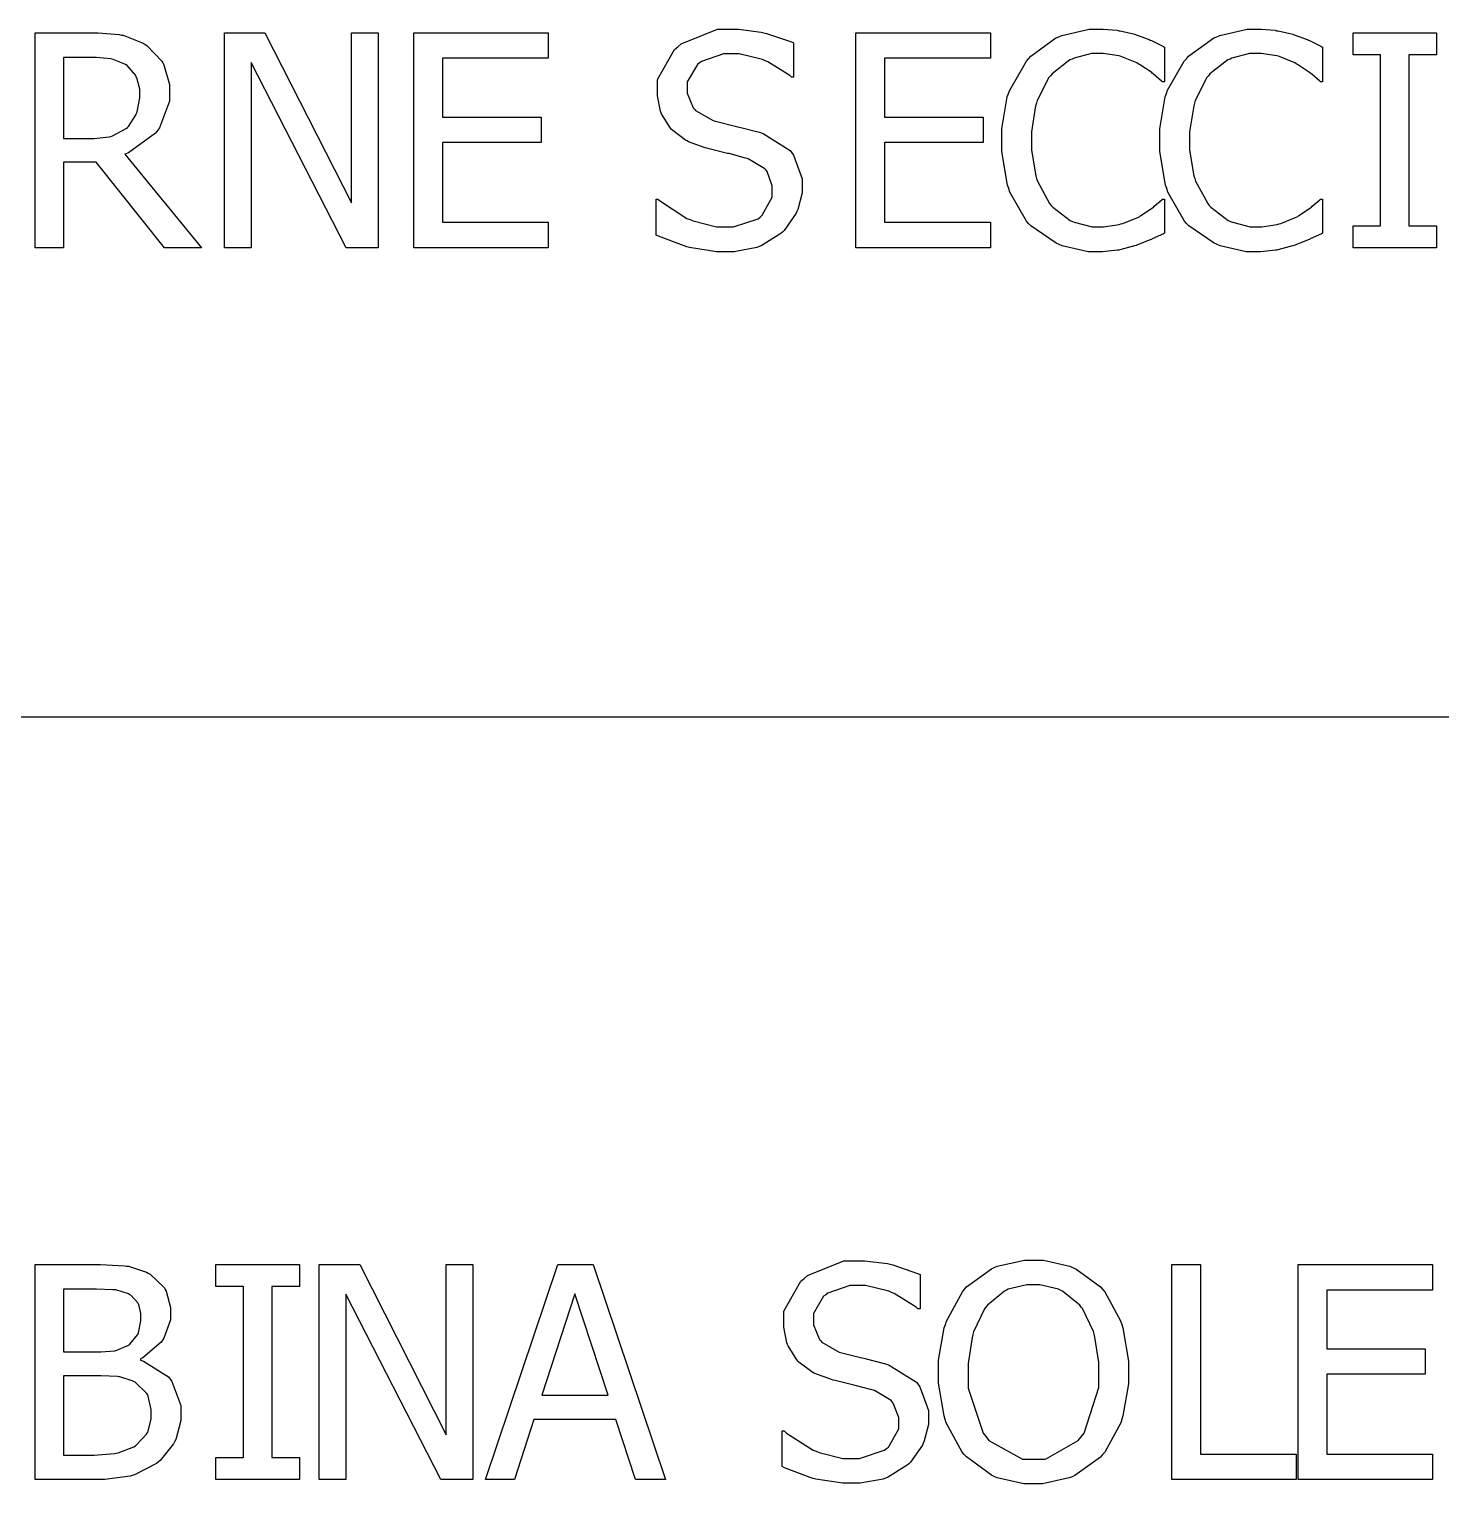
# Model space of a CAD drawing. Header units: millimetres. Extents: x 1974 to 2099, y 1386 to 1555.
# Drawn here: x 2072.402 to 2073.512, y 1483.985 to 1485.129 of the extents above; entities that cross this region are included whole.
import ezdxf

# ---------------------------------------------------------------- set-up
doc = ezdxf.new("R2010")
doc.units = ezdxf.units.MM
doc.layers.add('TEXTO', color=4, linetype='Continuous')

msp = doc.modelspace()

# ---------------------------------------------------------------- linework, layer by layer
at = {"layer": 'TEXTO', "color": 0}
for p, q in [((2072.9144, 1485.1177), (2072.9431, 1485.1293)), ((2072.9431, 1485.1293), (2072.9527, 1485.1293)), ((2072.9527, 1485.1293), (2072.9594, 1485.1293)), ((2072.9594, 1485.1293), (2072.9774, 1485.1269)), ((2073.2137, 1485.1243), (2073.2353, 1485.1293)), ((2073.2353, 1485.1293), (2073.2424, 1485.1293)), ((2073.2424, 1485.1293), (2073.2464, 1485.1293)), ((2073.2464, 1485.1293), (2073.2572, 1485.1283)), ((2073.338, 1485.1243), (2073.3595, 1485.1293)), ((2073.3595, 1485.1293), (2073.3667, 1485.1293)), ((2073.3667, 1485.1293), (2073.3707, 1485.1293)), ((2073.3707, 1485.1293), (2073.3815, 1485.1283)), ((2072.4063, 1484.9573), (2072.4063, 1485.1262)), ((2072.4063, 1485.1262), (2072.4498, 1485.1262)), ((2072.4498, 1485.1262), (2072.4559, 1485.1262)), ((2072.4559, 1485.1262), (2072.4725, 1485.1249)), ((2072.4725, 1485.1249), (2072.4742, 1485.1246)), ((2072.4742, 1485.1246), (2072.4757, 1485.1244)), ((2072.4757, 1485.1244), (2072.4913, 1485.1182)), ((2072.4913, 1485.1182), (2072.4928, 1485.1172)), ((2072.5553, 1484.9573), (2072.5553, 1485.1262)), ((2072.5553, 1485.1262), (2072.5871, 1485.1262)), ((2072.5871, 1485.1262), (2072.6551, 1484.9925)), ((2072.6551, 1484.9925), (2072.6551, 1485.1262)), ((2072.6551, 1485.1262), (2072.6761, 1485.1262)), ((2072.6761, 1485.1262), (2072.6761, 1484.9573)), ((2072.6761, 1485.1262), (2072.6761, 1485.1262)), ((2072.7043, 1484.9573), (2072.7043, 1485.1262)), ((2072.7043, 1485.1262), (2072.8099, 1485.1262)), ((2072.8099, 1485.1262), (2072.8099, 1485.1063)), ((2072.9774, 1485.1269), (2072.9795, 1485.1264)), ((2072.9795, 1485.1264), (2072.9816, 1485.1259)), ((2072.9816, 1485.1259), (2073.0011, 1485.1193)), ((2073.0011, 1485.1193), (2073.0029, 1485.1184)), ((2073.0029, 1485.1184), (2073.0029, 1485.0915)), ((2073.0519, 1484.9573), (2073.0519, 1485.1262)), ((2073.0519, 1485.1262), (2073.1576, 1485.1262)), ((2073.1576, 1485.1262), (2073.1576, 1485.1063)), ((2073.1893, 1485.1079), (2073.2092, 1485.1224)), ((2073.2092, 1485.1224), (2073.2115, 1485.1233)), ((2073.2115, 1485.1233), (2073.2137, 1485.1243)), ((2073.2572, 1485.1283), (2073.2585, 1485.128)), ((2073.2585, 1485.128), (2073.2596, 1485.1278)), ((2073.2596, 1485.1278), (2073.2712, 1485.1252)), ((2073.2712, 1485.1252), (2073.2722, 1485.1248)), ((2073.2722, 1485.1248), (2073.2731, 1485.1246)), ((2073.2731, 1485.1246), (2073.2824, 1485.121)), ((2073.2824, 1485.121), (2073.2834, 1485.1205)), ((2073.2834, 1485.1205), (2073.2843, 1485.1202)), ((2073.2843, 1485.1202), (2073.2937, 1485.1156)), ((2073.3135, 1485.1079), (2073.3334, 1485.1224)), ((2073.3334, 1485.1224), (2073.3358, 1485.1233)), ((2073.3358, 1485.1233), (2073.338, 1485.1243)), ((2073.3815, 1485.1283), (2073.3827, 1485.128)), ((2073.3827, 1485.128), (2073.3839, 1485.1278)), ((2073.3839, 1485.1278), (2073.3955, 1485.1252)), ((2073.3955, 1485.1252), (2073.3965, 1485.1248)), ((2073.3965, 1485.1248), (2073.3974, 1485.1246)), ((2073.3974, 1485.1246), (2073.4067, 1485.121)), ((2073.4067, 1485.121), (2073.4077, 1485.1205)), ((2073.4077, 1485.1205), (2073.4085, 1485.1202)), ((2073.4085, 1485.1202), (2073.418, 1485.1156)), ((2073.4428, 1485.109), (2073.4428, 1485.1262)), ((2073.4428, 1485.1262), (2073.5084, 1485.1262)), ((2073.5084, 1485.1262), (2073.5084, 1485.109)), ((2072.451, 1485.1069), (2072.4287, 1485.1069)), ((2072.4287, 1485.1069), (2072.4287, 1485.0432)), ((2072.4546, 1485.1069), (2072.451, 1485.1069)), ((2072.4657, 1485.1059), (2072.4546, 1485.1069)), ((2072.4928, 1485.1172), (2072.4943, 1485.1164)), ((2072.4943, 1485.1164), (2072.5059, 1485.1041)), ((2072.8958, 1485.0896), (2072.9091, 1485.1131)), ((2072.9091, 1485.1131), (2072.9118, 1485.1154)), ((2072.9118, 1485.1154), (2072.9144, 1485.1177)), ((2072.9478, 1485.1099), (2072.9305, 1485.1038)), ((2072.9541, 1485.1099), (2072.9478, 1485.1099)), ((2072.9601, 1485.1099), (2072.9541, 1485.1099)), ((2072.9785, 1485.1053), (2072.9601, 1485.1099)), ((2073.1876, 1485.106), (2073.1893, 1485.1079)), ((2073.2234, 1485.1065), (2073.2219, 1485.1057)), ((2073.2371, 1485.11), (2073.2234, 1485.1065)), ((2073.2423, 1485.11), (2073.2371, 1485.11)), ((2073.2463, 1485.11), (2073.2423, 1485.11)), ((2073.2586, 1485.1082), (2073.2463, 1485.11)), ((2073.2598, 1485.1079), (2073.2586, 1485.1082)), ((2073.2611, 1485.1074), (2073.2598, 1485.1079)), ((2073.2728, 1485.1026), (2073.2611, 1485.1074)), ((2073.2937, 1485.1156), (2073.2946, 1485.115)), ((2073.2946, 1485.115), (2073.2946, 1485.0879)), ((2073.3118, 1485.106), (2073.3135, 1485.1079)), ((2073.3476, 1485.1065), (2073.3461, 1485.1057)), ((2073.3614, 1485.11), (2073.3476, 1485.1065)), ((2073.3665, 1485.11), (2073.3614, 1485.11)), ((2073.3706, 1485.11), (2073.3665, 1485.11)), ((2073.3828, 1485.1082), (2073.3706, 1485.11)), ((2073.3841, 1485.1079), (2073.3828, 1485.1082)), ((2073.3854, 1485.1074), (2073.3841, 1485.1079)), ((2073.3971, 1485.1026), (2073.3854, 1485.1074)), ((2073.418, 1485.1156), (2073.4189, 1485.115)), ((2073.4189, 1485.115), (2073.4189, 1485.0879)), ((2073.4643, 1485.109), (2073.4428, 1485.109)), ((2073.4643, 1484.9745), (2073.4643, 1485.109)), ((2073.5084, 1485.109), (2073.4868, 1485.109)), ((2073.4868, 1485.109), (2073.4868, 1484.9745)), ((2072.4667, 1485.1056), (2072.4657, 1485.1059)), ((2072.4678, 1485.1054), (2072.4667, 1485.1056)), ((2072.477, 1485.1017), (2072.4678, 1485.1054)), ((2072.4779, 1485.1012), (2072.477, 1485.1017)), ((2072.4788, 1485.1005), (2072.4779, 1485.1012)), ((2072.4855, 1485.0927), (2072.4788, 1485.1005)), ((2072.5059, 1485.1041), (2072.5068, 1485.1026)), ((2072.5068, 1485.1026), (2072.5077, 1485.1012)), ((2072.5077, 1485.1012), (2072.512, 1485.0856)), ((2072.6509, 1484.9573), (2072.5763, 1485.103)), ((2072.5763, 1485.103), (2072.5763, 1484.9573)), ((2072.8099, 1485.1063), (2072.7267, 1485.1063)), ((2072.7267, 1485.1063), (2072.7267, 1485.0599)), ((2072.9273, 1485.1014), (2072.9192, 1485.0879)), ((2072.9289, 1485.1026), (2072.9273, 1485.1014)), ((2072.9305, 1485.1038), (2072.9289, 1485.1026)), ((2072.9806, 1485.1043), (2072.9785, 1485.1053)), ((2072.9826, 1485.1035), (2072.9806, 1485.1043)), ((2072.9999, 1485.0928), (2072.9826, 1485.1035)), ((2073.1576, 1485.1063), (2073.0744, 1485.1063)), ((2073.0744, 1485.1063), (2073.0744, 1485.0599)), ((2073.1728, 1485.0812), (2073.1859, 1485.1041)), ((2073.1859, 1485.1041), (2073.1876, 1485.106)), ((2073.2202, 1485.105), (2073.2061, 1485.0941)), ((2073.2219, 1485.1057), (2073.2202, 1485.105)), ((2073.2739, 1485.102), (2073.2728, 1485.1026)), ((2073.275, 1485.1014), (2073.2739, 1485.102)), ((2073.2845, 1485.0951), (2073.275, 1485.1014)), ((2073.2852, 1485.0944), (2073.2845, 1485.0951)), ((2073.297, 1485.0812), (2073.3101, 1485.1041)), ((2073.3101, 1485.1041), (2073.3118, 1485.106)), ((2073.3444, 1485.105), (2073.3303, 1485.0941)), ((2073.3461, 1485.1057), (2073.3444, 1485.105)), ((2073.3982, 1485.102), (2073.3971, 1485.1026)), ((2073.3992, 1485.1014), (2073.3982, 1485.102)), ((2073.4087, 1485.0951), (2073.3992, 1485.1014)), ((2073.4095, 1485.0944), (2073.4087, 1485.0951)), ((2072.4859, 1485.0917), (2072.4855, 1485.0927)), ((2072.4863, 1485.0909), (2072.4859, 1485.0917)), ((2072.4886, 1485.0819), (2072.4863, 1485.0909)), ((2072.512, 1485.0856), (2072.512, 1485.0804)), ((2072.8958, 1485.081), (2072.8958, 1485.0896)), ((2072.9192, 1485.0879), (2072.9192, 1485.0833)), ((2073.0013, 1485.0915), (2072.9999, 1485.0928)), ((2073.0029, 1485.0915), (2073.0013, 1485.0915)), ((2073.2037, 1485.0912), (2073.1944, 1485.0732)), ((2073.2049, 1485.0926), (2073.2037, 1485.0912)), ((2073.2061, 1485.0941), (2073.2049, 1485.0926)), ((2073.286, 1485.0938), (2073.2852, 1485.0944)), ((2073.2923, 1485.0884), (2073.286, 1485.0938)), ((2073.2929, 1485.0879), (2073.2923, 1485.0884)), ((2073.2946, 1485.0879), (2073.2929, 1485.0879)), ((2073.3279, 1485.0912), (2073.3187, 1485.0732)), ((2073.3292, 1485.0926), (2073.3279, 1485.0912)), ((2073.3303, 1485.0941), (2073.3292, 1485.0926)), ((2073.4103, 1485.0938), (2073.4095, 1485.0944)), ((2073.4166, 1485.0884), (2073.4103, 1485.0938)), ((2073.4171, 1485.0879), (2073.4166, 1485.0884)), ((2073.4189, 1485.0879), (2073.4171, 1485.0879)), ((2072.4866, 1485.0643), (2072.4886, 1485.0751)), ((2072.4886, 1485.0786), (2072.4886, 1485.0819)), ((2072.4886, 1485.0751), (2072.4886, 1485.0786)), ((2072.4886, 1485.0786), (2072.4886, 1485.0786)), ((2072.512, 1485.0726), (2072.5042, 1485.0515)), ((2072.512, 1485.0804), (2072.512, 1485.0726)), ((2072.8958, 1485.0769), (2072.8958, 1485.081)), ((2072.8982, 1485.0648), (2072.8958, 1485.0769)), ((2072.9192, 1485.0833), (2072.9192, 1485.079)), ((2072.9192, 1485.079), (2072.924, 1485.0673)), ((2073.1665, 1485.0509), (2073.1709, 1485.0759)), ((2073.1709, 1485.0759), (2073.1719, 1485.0786)), ((2073.1719, 1485.0786), (2073.1728, 1485.0812)), ((2073.1944, 1485.0732), (2073.1938, 1485.071)), ((2073.2908, 1485.0509), (2073.2951, 1485.0759)), ((2073.2951, 1485.0759), (2073.2961, 1485.0786)), ((2073.2961, 1485.0786), (2073.297, 1485.0812)), ((2073.3187, 1485.0732), (2073.3181, 1485.071)), ((2072.4797, 1485.0527), (2072.4859, 1485.0622)), ((2072.4859, 1485.0622), (2072.4862, 1485.0632)), ((2072.4862, 1485.0632), (2072.4866, 1485.0643)), ((2072.8987, 1485.0635), (2072.8982, 1485.0648)), ((2072.8992, 1485.0622), (2072.8987, 1485.0635)), ((2072.906, 1485.0514), (2072.8992, 1485.0622)), ((2072.924, 1485.0673), (2072.9249, 1485.0662)), ((2072.9249, 1485.0662), (2072.9258, 1485.0652)), ((2072.9258, 1485.0652), (2072.9395, 1485.0574)), ((2073.1932, 1485.0689), (2073.1899, 1485.0484)), ((2073.1938, 1485.071), (2073.1932, 1485.0689)), ((2073.3175, 1485.0689), (2073.3142, 1485.0484)), ((2073.3181, 1485.071), (2073.3175, 1485.0689)), ((2072.4671, 1485.0452), (2072.478, 1485.051)), ((2072.478, 1485.051), (2072.479, 1485.0519)), ((2072.479, 1485.0519), (2072.4797, 1485.0527)), ((2072.5026, 1485.0494), (2072.501, 1485.0473)), ((2072.5042, 1485.0515), (2072.5026, 1485.0494)), ((2072.7267, 1485.0599), (2072.8043, 1485.0599)), ((2072.8043, 1485.0599), (2072.8043, 1485.0401)), ((2072.9069, 1485.0504), (2072.906, 1485.0514)), ((2072.9078, 1485.0496), (2072.9069, 1485.0504)), ((2072.9179, 1485.0419), (2072.9078, 1485.0496)), ((2072.9395, 1485.0574), (2072.9413, 1485.0569)), ((2072.9413, 1485.0569), (2072.9425, 1485.0566)), ((2072.9425, 1485.0566), (2072.957, 1485.053)), ((2072.957, 1485.053), (2072.9588, 1485.0525)), ((2072.9588, 1485.0525), (2072.9604, 1485.0522)), ((2072.9604, 1485.0522), (2072.9748, 1485.0484)), ((2073.0744, 1485.0599), (2073.1519, 1485.0599)), ((2073.1519, 1485.0599), (2073.1519, 1485.0401)), ((2073.1665, 1485.0415), (2073.1665, 1485.0509)), ((2073.2908, 1485.0415), (2073.2908, 1485.0509)), ((2072.4287, 1485.0432), (2072.4485, 1485.0432)), ((2072.4485, 1485.0432), (2072.4528, 1485.0432)), ((2072.4528, 1485.0432), (2072.4645, 1485.0446)), ((2072.4645, 1485.0446), (2072.4659, 1485.0448)), ((2072.4659, 1485.0448), (2072.4671, 1485.0452)), ((2072.501, 1485.0473), (2072.4797, 1485.0319)), ((2072.8043, 1485.0401), (2072.7267, 1485.0401)), ((2072.7267, 1485.0401), (2072.7267, 1484.9773)), ((2072.9191, 1485.0413), (2072.9179, 1485.0419)), ((2072.9203, 1485.0407), (2072.9191, 1485.0413)), ((2072.9333, 1485.0358), (2072.9203, 1485.0407)), ((2072.9748, 1485.0484), (2072.976, 1485.0481)), ((2072.976, 1485.0481), (2072.9789, 1485.0472)), ((2072.9789, 1485.0472), (2073.0001, 1485.0338)), ((2073.1519, 1485.0401), (2073.0744, 1485.0401)), ((2073.0744, 1485.0401), (2073.0744, 1484.9773)), ((2073.1665, 1485.0329), (2073.1665, 1485.0415)), ((2073.1899, 1485.0484), (2073.1899, 1485.0415)), ((2073.1899, 1485.0415), (2073.1899, 1485.0341)), ((2073.2908, 1485.0329), (2073.2908, 1485.0415)), ((2073.3142, 1485.0484), (2073.3142, 1485.0415)), ((2073.3142, 1485.0415), (2073.3142, 1485.0341)), ((2072.4797, 1485.0319), (2072.4769, 1485.0308)), ((2072.4769, 1485.0308), (2072.5371, 1484.9573)), ((2072.4769, 1485.0308), (2072.4769, 1485.0308)), ((2072.9347, 1485.0355), (2072.9333, 1485.0358)), ((2072.9364, 1485.0351), (2072.9347, 1485.0355)), ((2072.9499, 1485.0318), (2072.9364, 1485.0351)), ((2072.951, 1485.0315), (2072.9499, 1485.0318)), ((2072.9521, 1485.0313), (2072.951, 1485.0315)), ((2072.9639, 1485.0281), (2072.9521, 1485.0313)), ((2072.9653, 1485.0277), (2072.9639, 1485.0281)), ((2072.967, 1485.0272), (2072.9653, 1485.0277)), ((2072.9803, 1485.0194), (2072.967, 1485.0272)), ((2073.0001, 1485.0338), (2073.0015, 1485.032)), ((2073.0015, 1485.032), (2073.0027, 1485.0302)), ((2073.0027, 1485.0302), (2073.0095, 1485.0116)), ((2073.171, 1485.0066), (2073.1665, 1485.0329)), ((2073.1899, 1485.0341), (2073.1933, 1485.0138)), ((2073.2953, 1485.0066), (2073.2908, 1485.0329)), ((2073.3142, 1485.0341), (2073.3176, 1485.0138)), ((2072.4544, 1485.0245), (2072.4287, 1485.0245)), ((2072.4287, 1485.0245), (2072.4287, 1484.9573)), ((2072.508, 1484.9573), (2072.4544, 1485.0245)), ((2072.9812, 1485.0183), (2072.9803, 1485.0194)), ((2072.982, 1485.0173), (2072.9812, 1485.0183)), ((2072.9861, 1485.0061), (2072.982, 1485.0173)), ((2072.9861, 1485.0019), (2072.9861, 1485.0061)), ((2073.0095, 1485.0116), (2073.0095, 1485.0054)), ((2073.0095, 1485.0054), (2073.0095, 1485.0006)), ((2073.172, 1485.0039), (2073.171, 1485.0066)), ((2073.1729, 1485.0011), (2073.172, 1485.0039)), ((2073.1933, 1485.0138), (2073.194, 1485.0117)), ((2073.194, 1485.0117), (2073.1947, 1485.0096)), ((2073.1947, 1485.0096), (2073.2042, 1484.992)), ((2073.2963, 1485.0039), (2073.2953, 1485.0066)), ((2073.2972, 1485.0011), (2073.2963, 1485.0039)), ((2073.3176, 1485.0138), (2073.3183, 1485.0117)), ((2073.3183, 1485.0117), (2073.319, 1485.0096)), ((2073.319, 1485.0096), (2073.3285, 1484.992)), ((2072.8947, 1484.9673), (2072.8947, 1484.9955)), ((2072.8947, 1484.9955), (2072.8962, 1484.9955)), ((2072.8962, 1484.9955), (2072.8981, 1484.9939)), ((2072.8981, 1484.9939), (2072.919, 1484.9804)), ((2072.9782, 1484.9828), (2072.9861, 1484.9971)), ((2072.9861, 1484.9971), (2072.9861, 1485.0019)), ((2073.0095, 1485.0006), (2073.0061, 1484.9875)), ((2073.186, 1484.9782), (2073.1729, 1485.0011)), ((2073.2042, 1484.992), (2073.2055, 1484.9906)), ((2073.2865, 1484.9899), (2073.2925, 1484.9951)), ((2073.2925, 1484.9951), (2073.293, 1484.9955)), ((2073.293, 1484.9955), (2073.2946, 1484.9955)), ((2073.2946, 1484.9955), (2073.2946, 1484.9687)), ((2073.3102, 1484.9782), (2073.2972, 1485.0011)), ((2073.3285, 1484.992), (2073.3298, 1484.9906)), ((2073.4108, 1484.9899), (2073.4168, 1484.9951)), ((2073.4168, 1484.9951), (2073.4173, 1484.9955)), ((2073.4173, 1484.9955), (2073.4189, 1484.9955)), ((2073.4189, 1484.9955), (2073.4189, 1484.9687)), ((2072.975, 1484.9801), (2072.9766, 1484.9814)), ((2072.9766, 1484.9814), (2072.9782, 1484.9828)), ((2073.0049, 1484.9844), (2072.9954, 1484.9708)), ((2073.0055, 1484.9859), (2073.0049, 1484.9844)), ((2073.0061, 1484.9875), (2073.0055, 1484.9859)), ((2073.2055, 1484.9906), (2073.2067, 1484.9892)), ((2073.2067, 1484.9892), (2073.2204, 1484.9787)), ((2073.2617, 1484.9765), (2073.274, 1484.9814)), ((2073.274, 1484.9814), (2073.2751, 1484.982)), ((2073.2751, 1484.982), (2073.276, 1484.9826)), ((2073.276, 1484.9826), (2073.285, 1484.9886)), ((2073.285, 1484.9886), (2073.2858, 1484.9892)), ((2073.2858, 1484.9892), (2073.2865, 1484.9899)), ((2073.3298, 1484.9906), (2073.3309, 1484.9892)), ((2073.3309, 1484.9892), (2073.3447, 1484.9787)), ((2073.3859, 1484.9765), (2073.3982, 1484.9814)), ((2073.3982, 1484.9814), (2073.3993, 1484.982)), ((2073.3993, 1484.982), (2073.4003, 1484.9826)), ((2073.4003, 1484.9826), (2073.4093, 1484.9886)), ((2073.4093, 1484.9886), (2073.4101, 1484.9892)), ((2073.4101, 1484.9892), (2073.4108, 1484.9899)), ((2072.7267, 1484.9773), (2072.8099, 1484.9773)), ((2072.8099, 1484.9773), (2072.8099, 1484.9573)), ((2072.919, 1484.9804), (2072.9214, 1484.9794)), ((2072.9214, 1484.9794), (2072.9238, 1484.9784)), ((2072.9238, 1484.9784), (2072.9423, 1484.9737)), ((2072.9423, 1484.9737), (2072.9485, 1484.9737)), ((2072.9485, 1484.9737), (2072.9555, 1484.9737)), ((2072.9555, 1484.9737), (2072.975, 1484.9801)), ((2072.9942, 1484.9696), (2072.9929, 1484.9684)), ((2072.9954, 1484.9708), (2072.9942, 1484.9696)), ((2073.0744, 1484.9773), (2073.1576, 1484.9773)), ((2073.1576, 1484.9773), (2073.1576, 1484.9573)), ((2073.1877, 1484.9763), (2073.186, 1484.9782)), ((2073.1894, 1484.9745), (2073.1877, 1484.9763)), ((2073.2094, 1484.9608), (2073.1894, 1484.9745)), ((2073.2204, 1484.9787), (2073.2221, 1484.978)), ((2073.2221, 1484.978), (2073.2236, 1484.9773)), ((2073.2236, 1484.9773), (2073.2376, 1484.9737)), ((2073.2376, 1484.9737), (2073.2423, 1484.9737)), ((2073.2423, 1484.9737), (2073.2467, 1484.9737)), ((2073.2467, 1484.9737), (2073.2589, 1484.9756)), ((2073.2589, 1484.9756), (2073.2603, 1484.976)), ((2073.2603, 1484.976), (2073.2617, 1484.9765)), ((2073.3119, 1484.9763), (2073.3102, 1484.9782)), ((2073.3136, 1484.9745), (2073.3119, 1484.9763)), ((2073.3336, 1484.9608), (2073.3136, 1484.9745)), ((2073.3447, 1484.9787), (2073.3464, 1484.978)), ((2073.3464, 1484.978), (2073.3479, 1484.9773)), ((2073.3479, 1484.9773), (2073.3619, 1484.9737)), ((2073.3619, 1484.9737), (2073.3665, 1484.9737)), ((2073.3665, 1484.9737), (2073.371, 1484.9737)), ((2073.371, 1484.9737), (2073.3831, 1484.9756)), ((2073.3831, 1484.9756), (2073.3846, 1484.976)), ((2073.3846, 1484.976), (2073.3859, 1484.9765)), ((2073.4428, 1484.9573), (2073.4428, 1484.9745)), ((2073.4428, 1484.9745), (2073.4643, 1484.9745)), ((2073.4868, 1484.9745), (2073.5084, 1484.9745)), ((2073.5084, 1484.9745), (2073.5084, 1484.9573)), ((2073.5084, 1484.9745), (2073.5084, 1484.9745)), ((2072.8965, 1484.9665), (2072.8947, 1484.9673)), ((2072.9167, 1484.9587), (2072.8965, 1484.9665)), ((2072.9188, 1484.958), (2072.9167, 1484.9587)), ((2072.921, 1484.9575), (2072.9188, 1484.958)), ((2072.9758, 1484.9583), (2072.974, 1484.9575)), ((2072.9774, 1484.9589), (2072.9758, 1484.9583)), ((2072.9929, 1484.9684), (2072.9774, 1484.9589)), ((2073.2117, 1484.9598), (2073.2094, 1484.9608)), ((2073.214, 1484.9589), (2073.2117, 1484.9598)), ((2073.2345, 1484.9542), (2073.214, 1484.9589)), ((2073.271, 1484.9587), (2073.2595, 1484.9557)), ((2073.2722, 1484.9591), (2073.271, 1484.9587)), ((2073.2734, 1484.9595), (2073.2722, 1484.9591)), ((2073.2833, 1484.9634), (2073.2734, 1484.9595)), ((2073.2842, 1484.9637), (2073.2833, 1484.9634)), ((2073.2849, 1484.9642), (2073.2842, 1484.9637)), ((2073.2937, 1484.9683), (2073.2849, 1484.9642)), ((2073.2946, 1484.9687), (2073.2937, 1484.9683)), ((2073.336, 1484.9598), (2073.3336, 1484.9608)), ((2073.3382, 1484.9589), (2073.336, 1484.9598)), ((2073.3588, 1484.9542), (2073.3382, 1484.9589)), ((2073.3953, 1484.9587), (2073.3838, 1484.9557)), ((2073.3965, 1484.9591), (2073.3953, 1484.9587)), ((2073.3977, 1484.9595), (2073.3965, 1484.9591)), ((2073.4076, 1484.9634), (2073.3977, 1484.9595)), ((2073.4085, 1484.9637), (2073.4076, 1484.9634)), ((2073.4092, 1484.9642), (2073.4085, 1484.9637)), ((2073.418, 1484.9683), (2073.4092, 1484.9642)), ((2073.4189, 1484.9687), (2073.418, 1484.9683)), ((2072.4287, 1484.9573), (2072.4063, 1484.9573)), ((2072.5371, 1484.9573), (2072.508, 1484.9573)), ((2072.5763, 1484.9573), (2072.5553, 1484.9573)), ((2072.6761, 1484.9573), (2072.6509, 1484.9573)), ((2072.8099, 1484.9573), (2072.7043, 1484.9573)), ((2072.8099, 1484.9573), (2072.8099, 1484.9573)), ((2072.9422, 1484.9542), (2072.921, 1484.9575)), ((2072.9501, 1484.9542), (2072.9422, 1484.9542)), ((2072.956, 1484.9542), (2072.9501, 1484.9542)), ((2072.9501, 1484.9542), (2072.9501, 1484.9542)), ((2072.974, 1484.9575), (2072.956, 1484.9542)), ((2073.1576, 1484.9573), (2073.0519, 1484.9573)), ((2073.1576, 1484.9573), (2073.1576, 1484.9573)), ((2073.2422, 1484.9542), (2073.2345, 1484.9542)), ((2073.2459, 1484.9542), (2073.2422, 1484.9542)), ((2073.2422, 1484.9542), (2073.2422, 1484.9542)), ((2073.2575, 1484.9554), (2073.2459, 1484.9542)), ((2073.2586, 1484.9555), (2073.2575, 1484.9554)), ((2073.2595, 1484.9557), (2073.2586, 1484.9555)), ((2073.3665, 1484.9542), (2073.3588, 1484.9542)), ((2073.3702, 1484.9542), (2073.3665, 1484.9542)), ((2073.3665, 1484.9542), (2073.3665, 1484.9542)), ((2073.3818, 1484.9554), (2073.3702, 1484.9542)), ((2073.3828, 1484.9555), (2073.3818, 1484.9554)), ((2073.3838, 1484.9557), (2073.3828, 1484.9555)), ((2073.5084, 1484.9573), (2073.4428, 1484.9573)), ((2098.7779, 1484.5882), (2069.8934, 1484.5882)), ((2072.4063, 1483.9887), (2072.4063, 1484.1576)), ((2072.4063, 1484.1576), (2072.4511, 1484.1576)), ((2072.4511, 1484.1576), (2072.4578, 1484.1576)), ((2072.4578, 1484.1576), (2072.4766, 1484.1566)), ((2072.5486, 1484.1404), (2072.5486, 1484.1576)), ((2072.5486, 1484.1576), (2072.6142, 1484.1576)), ((2072.6142, 1484.1576), (2072.6142, 1484.1404)), ((2072.6298, 1483.9887), (2072.6298, 1484.1576)), ((2072.6298, 1484.1576), (2072.6616, 1484.1576)), ((2072.6616, 1484.1576), (2072.7296, 1484.0239)), ((2072.7296, 1484.0239), (2072.7296, 1484.1576)), ((2072.7296, 1484.1576), (2072.7506, 1484.1576)), ((2072.7506, 1484.1576), (2072.7506, 1483.9887)), ((2072.7506, 1484.1576), (2072.7506, 1484.1576)), ((2072.7606, 1483.9887), (2072.8175, 1484.1576)), ((2072.8175, 1484.1576), (2072.8452, 1484.1576)), ((2072.8452, 1484.1576), (2072.9021, 1483.9887)), ((2073.0138, 1484.1491), (2073.0424, 1484.1607)), ((2073.0424, 1484.1607), (2073.052, 1484.1607)), ((2073.052, 1484.1607), (2073.0587, 1484.1607)), ((2073.0587, 1484.1607), (2073.0767, 1484.1584)), ((2073.0767, 1484.1584), (2073.0788, 1484.1579)), ((2073.0788, 1484.1579), (2073.0808, 1484.1574)), ((2073.0808, 1484.1574), (2073.1004, 1484.1507)), ((2073.1629, 1484.1563), (2073.1844, 1484.1612)), ((2073.1844, 1484.1612), (2073.1915, 1484.1612)), ((2073.1915, 1484.1612), (2073.1993, 1484.1612)), ((2073.1993, 1484.1612), (2073.2202, 1484.1563)), ((2073.3003, 1483.9887), (2073.3003, 1484.1576)), ((2073.3003, 1484.1576), (2073.3228, 1484.1576)), ((2073.3228, 1484.1576), (2073.3228, 1484.0087)), ((2073.3997, 1483.9887), (2073.3997, 1484.1576)), ((2073.3997, 1484.1576), (2073.5054, 1484.1576)), ((2073.5054, 1484.1576), (2073.5054, 1484.1376)), ((2072.4766, 1484.1566), (2072.4782, 1484.1564)), ((2072.4782, 1484.1564), (2072.4797, 1484.1563)), ((2072.4797, 1484.1563), (2072.494, 1484.1516)), ((2072.494, 1484.1516), (2072.4954, 1484.1508)), ((2072.4954, 1484.1508), (2072.4969, 1484.15)), ((2072.4969, 1484.15), (2072.508, 1484.1394)), ((2073.0085, 1484.1445), (2073.0112, 1484.1468)), ((2073.0112, 1484.1468), (2073.0138, 1484.1491)), ((2073.1004, 1484.1507), (2073.1023, 1484.1499)), ((2073.1023, 1484.1499), (2073.1023, 1484.1228)), ((2073.1388, 1484.1401), (2073.1584, 1484.1543)), ((2073.1584, 1484.1543), (2073.1607, 1484.1553)), ((2073.1607, 1484.1553), (2073.1629, 1484.1563)), ((2073.2202, 1484.1563), (2073.2226, 1484.1551)), ((2073.2226, 1484.1551), (2073.2248, 1484.1542)), ((2073.2248, 1484.1542), (2073.2443, 1484.1401)), ((2072.4503, 1484.1384), (2072.4287, 1484.1384)), ((2072.4287, 1484.1384), (2072.4287, 1484.089)), ((2072.4546, 1484.1384), (2072.4503, 1484.1384)), ((2072.4676, 1484.1379), (2072.4546, 1484.1384)), ((2072.4688, 1484.1378), (2072.4676, 1484.1379)), ((2072.4698, 1484.1377), (2072.4688, 1484.1378)), ((2072.4799, 1484.1346), (2072.4698, 1484.1377)), ((2072.4809, 1484.134), (2072.4799, 1484.1346)), ((2072.4816, 1484.1337), (2072.4809, 1484.134)), ((2072.508, 1484.1394), (2072.5087, 1484.1381)), ((2072.5087, 1484.1381), (2072.5094, 1484.1368)), ((2072.5094, 1484.1368), (2072.5129, 1484.1238)), ((2072.5702, 1484.1404), (2072.5486, 1484.1404)), ((2072.5702, 1484.006), (2072.5702, 1484.1404)), ((2072.6142, 1484.1404), (2072.5926, 1484.1404)), ((2072.5926, 1484.1404), (2072.5926, 1484.006)), ((2072.7255, 1483.9887), (2072.6508, 1484.1344)), ((2072.6508, 1484.1344), (2072.6508, 1483.9887)), ((2072.8308, 1484.1347), (2072.8048, 1484.055)), ((2072.8569, 1484.055), (2072.8308, 1484.1347)), ((2072.9952, 1484.121), (2073.0085, 1484.1445)), ((2073.0281, 1484.1339), (2073.0265, 1484.1327)), ((2073.0297, 1484.1351), (2073.0281, 1484.1339)), ((2073.0471, 1484.1413), (2073.0297, 1484.1351)), ((2073.0535, 1484.1413), (2073.0471, 1484.1413)), ((2073.0595, 1484.1413), (2073.0535, 1484.1413)), ((2073.0777, 1484.1368), (2073.0595, 1484.1413)), ((2073.0799, 1484.1358), (2073.0777, 1484.1368)), ((2073.0819, 1484.1349), (2073.0799, 1484.1358)), ((2073.0992, 1484.1241), (2073.0819, 1484.1349)), ((2073.123, 1484.1132), (2073.1356, 1484.1363)), ((2073.1356, 1484.1363), (2073.1372, 1484.1382)), ((2073.1372, 1484.1382), (2073.1388, 1484.1401)), ((2073.1687, 1484.1368), (2073.1553, 1484.1258)), ((2073.1703, 1484.1375), (2073.1687, 1484.1368)), ((2073.1717, 1484.1383), (2073.1703, 1484.1375)), ((2073.1863, 1484.1418), (2073.1717, 1484.1383)), ((2073.1916, 1484.1418), (2073.1863, 1484.1418)), ((2073.1965, 1484.1418), (2073.1916, 1484.1418)), ((2073.2112, 1484.1382), (2073.1965, 1484.1418)), ((2073.2129, 1484.1374), (2073.2112, 1484.1382)), ((2073.2144, 1484.1368), (2073.2129, 1484.1374)), ((2073.2279, 1484.1258), (2073.2144, 1484.1368)), ((2073.2443, 1484.1401), (2073.2459, 1484.1382)), ((2073.2459, 1484.1382), (2073.2475, 1484.1363)), ((2073.2459, 1484.1382), (2073.2459, 1484.1382)), ((2073.2475, 1484.1363), (2073.26, 1484.1135)), ((2073.5054, 1484.1376), (2073.4222, 1484.1376)), ((2073.4222, 1484.1376), (2073.4222, 1484.0913)), ((2072.4871, 1484.1277), (2072.4816, 1484.1337)), ((2072.4875, 1484.1269), (2072.4871, 1484.1277)), ((2072.4878, 1484.1263), (2072.4875, 1484.1269)), ((2072.4895, 1484.1191), (2072.4878, 1484.1263)), ((2072.5129, 1484.1238), (2072.5129, 1484.1194)), ((2073.0265, 1484.1327), (2073.0186, 1484.1193)), ((2073.1005, 1484.1228), (2073.0992, 1484.1241)), ((2073.1023, 1484.1228), (2073.1005, 1484.1228)), ((2073.1529, 1484.1228), (2073.1444, 1484.1048)), ((2073.1541, 1484.1243), (2073.1529, 1484.1228)), ((2073.1553, 1484.1258), (2073.1541, 1484.1243)), ((2073.2291, 1484.1243), (2073.2279, 1484.1258)), ((2073.2301, 1484.123), (2073.2291, 1484.1243)), ((2073.2386, 1484.105), (2073.2301, 1484.123)), ((2072.4877, 1484.1041), (2072.4895, 1484.1133)), ((2072.4895, 1484.1163), (2072.4895, 1484.1191)), ((2072.4895, 1484.1133), (2072.4895, 1484.1163)), ((2072.4895, 1484.1163), (2072.4895, 1484.1163)), ((2072.5129, 1484.1142), (2072.5076, 1484.0998)), ((2072.5129, 1484.1194), (2072.5129, 1484.1142)), ((2072.9952, 1484.1124), (2072.9952, 1484.121)), ((2072.9952, 1484.1084), (2072.9952, 1484.1124)), ((2073.0186, 1484.1193), (2073.0186, 1484.1147)), ((2073.0186, 1484.1147), (2073.0186, 1484.1104)), ((2073.1222, 1484.1105), (2073.123, 1484.1132)), ((2073.26, 1484.1135), (2073.2609, 1484.1106)), ((2072.4809, 1484.0951), (2072.487, 1484.1023)), ((2072.487, 1484.1023), (2072.4874, 1484.1032)), ((2072.4874, 1484.1032), (2072.4877, 1484.1041)), ((2072.5076, 1484.0998), (2072.5066, 1484.0982)), ((2072.9976, 1484.0962), (2072.9952, 1484.1084)), ((2073.0186, 1484.1104), (2073.0232, 1484.0987)), ((2073.1168, 1484.0825), (2073.1213, 1484.1079)), ((2073.1213, 1484.1079), (2073.1222, 1484.1105)), ((2073.1432, 1484.1004), (2073.1402, 1484.08)), ((2073.1438, 1484.1026), (2073.1432, 1484.1004)), ((2073.1444, 1484.1048), (2073.1438, 1484.1026)), ((2073.2392, 1484.1029), (2073.2386, 1484.105)), ((2073.2398, 1484.1007), (2073.2392, 1484.1029)), ((2073.2429, 1484.0806), (2073.2398, 1484.1007)), ((2073.2609, 1484.1106), (2073.2618, 1484.1079)), ((2073.2618, 1484.1079), (2073.2662, 1484.0818)), ((2072.4287, 1484.089), (2072.4542, 1484.089)), ((2072.4542, 1484.089), (2072.4581, 1484.089)), ((2072.4581, 1484.089), (2072.469, 1484.0899)), ((2072.469, 1484.0899), (2072.4698, 1484.0901)), ((2072.4698, 1484.0901), (2072.4706, 1484.0903)), ((2072.4706, 1484.0903), (2072.4792, 1484.094)), ((2072.4792, 1484.094), (2072.4801, 1484.0945)), ((2072.4801, 1484.0945), (2072.4809, 1484.0951)), ((2072.5056, 1484.0967), (2072.4911, 1484.0843)), ((2072.5066, 1484.0982), (2072.5056, 1484.0967)), ((2072.9981, 1484.0949), (2072.9976, 1484.0962)), ((2072.9986, 1484.0937), (2072.9981, 1484.0949)), ((2073.0053, 1484.0828), (2072.9986, 1484.0937)), ((2073.0232, 1484.0987), (2073.0242, 1484.0976)), ((2073.0242, 1484.0976), (2073.025, 1484.0966)), ((2073.025, 1484.0966), (2073.0388, 1484.0888)), ((2073.0388, 1484.0888), (2073.0407, 1484.0883)), ((2073.0407, 1484.0883), (2073.0418, 1484.088)), ((2073.4222, 1484.0913), (2073.4996, 1484.0913)), ((2073.4996, 1484.0913), (2073.4996, 1484.0714)), ((2072.4911, 1484.0843), (2072.4892, 1484.0835)), ((2072.4892, 1484.0835), (2072.4892, 1484.0825)), ((2072.4892, 1484.0825), (2072.4917, 1484.0818)), ((2072.4917, 1484.0818), (2072.5112, 1484.0694)), ((2073.0061, 1484.0818), (2073.0053, 1484.0828)), ((2073.007, 1484.0809), (2073.0061, 1484.0818)), ((2073.0173, 1484.0733), (2073.007, 1484.0809)), ((2073.0418, 1484.088), (2073.0564, 1484.0844)), ((2073.0564, 1484.0844), (2073.0581, 1484.084)), ((2073.0581, 1484.084), (2073.0598, 1484.0835)), ((2073.0598, 1484.0835), (2073.074, 1484.0799)), ((2073.074, 1484.0799), (2073.0752, 1484.0795)), ((2073.0752, 1484.0795), (2073.0781, 1484.0786)), ((2073.0781, 1484.0786), (2073.0995, 1484.0652)), ((2073.1168, 1484.073), (2073.1168, 1484.0825)), ((2073.1402, 1484.08), (2073.1402, 1484.073)), ((2073.2429, 1484.073), (2073.2429, 1484.0806)), ((2073.2662, 1484.0818), (2073.2662, 1484.073)), ((2072.4542, 1484.0703), (2072.4287, 1484.0703)), ((2072.4287, 1484.0703), (2072.4287, 1484.0079)), ((2072.4584, 1484.0703), (2072.4542, 1484.0703)), ((2072.4711, 1484.0697), (2072.4584, 1484.0703)), ((2072.4722, 1484.0695), (2072.4711, 1484.0697)), ((2072.4731, 1484.0694), (2072.4722, 1484.0695)), ((2072.4828, 1484.0663), (2072.4731, 1484.0694)), ((2072.4837, 1484.0658), (2072.4828, 1484.0663)), ((2072.4851, 1484.0652), (2072.4837, 1484.0658)), ((2072.5112, 1484.0694), (2072.5125, 1484.0676)), ((2072.5125, 1484.0676), (2072.5139, 1484.0658)), ((2072.5139, 1484.0658), (2072.5209, 1484.0469)), ((2073.0185, 1484.0726), (2073.0173, 1484.0733)), ((2073.0195, 1484.072), (2073.0185, 1484.0726)), ((2073.0326, 1484.0673), (2073.0195, 1484.072)), ((2073.0341, 1484.0668), (2073.0326, 1484.0673)), ((2073.0356, 1484.0665), (2073.0341, 1484.0668)), ((2073.0492, 1484.0632), (2073.0356, 1484.0665)), ((2073.1168, 1484.0645), (2073.1168, 1484.073)), ((2073.1402, 1484.073), (2073.1402, 1484.0604)), ((2073.2429, 1484.0611), (2073.2429, 1484.073)), ((2073.2429, 1484.073), (2073.2429, 1484.073)), ((2073.2662, 1484.073), (2073.2662, 1484.0639)), ((2073.4996, 1484.0714), (2073.4222, 1484.0714)), ((2073.4222, 1484.0714), (2073.4222, 1484.0087)), ((2072.4943, 1484.0564), (2072.4851, 1484.0652)), ((2072.4948, 1484.0554), (2072.4943, 1484.0564)), ((2072.4952, 1484.0543), (2072.4948, 1484.0554)), ((2072.4975, 1484.0436), (2072.4952, 1484.0543)), ((2072.8048, 1484.055), (2072.8569, 1484.055)), ((2072.8048, 1484.055), (2072.8048, 1484.055)), ((2073.0503, 1484.0629), (2073.0492, 1484.0632)), ((2073.0513, 1484.0627), (2073.0503, 1484.0629)), ((2073.0633, 1484.0595), (2073.0513, 1484.0627)), ((2073.0646, 1484.0591), (2073.0633, 1484.0595)), ((2073.0664, 1484.0586), (2073.0646, 1484.0591)), ((2073.0796, 1484.0508), (2073.0664, 1484.0586)), ((2073.0995, 1484.0652), (2073.1008, 1484.0634)), ((2073.1008, 1484.0634), (2073.1021, 1484.0616)), ((2073.1021, 1484.0616), (2073.1089, 1484.043)), ((2073.1212, 1484.0388), (2073.1168, 1484.0645)), ((2073.1402, 1484.0604), (2073.1519, 1484.0252)), ((2073.2313, 1484.0252), (2073.2429, 1484.0611)), ((2073.2662, 1484.0639), (2073.2619, 1484.0388)), ((2072.4975, 1484.0396), (2072.4975, 1484.0436)), ((2072.5209, 1484.0469), (2072.5209, 1484.0406)), ((2073.0804, 1484.0497), (2073.0796, 1484.0508)), ((2073.0812, 1484.0488), (2073.0804, 1484.0497)), ((2073.0855, 1484.0375), (2073.0812, 1484.0488)), ((2073.1089, 1484.043), (2073.1089, 1484.0368)), ((2072.4951, 1484.026), (2072.4975, 1484.0362)), ((2072.4975, 1484.0362), (2072.4975, 1484.0396)), ((2072.4975, 1484.0396), (2072.4975, 1484.0396)), ((2072.5209, 1484.035), (2072.5169, 1484.02)), ((2072.5209, 1484.0406), (2072.5209, 1484.035)), ((2072.5209, 1484.0406), (2072.5209, 1484.0406)), ((2072.7986, 1484.0359), (2072.7833, 1483.9887)), ((2072.8631, 1484.0359), (2072.7986, 1484.0359)), ((2072.8785, 1483.9887), (2072.8631, 1484.0359)), ((2073.0855, 1484.0333), (2073.0855, 1484.0375)), ((2073.0855, 1484.0286), (2073.0855, 1484.0333)), ((2073.1089, 1484.0319), (2073.1055, 1484.019)), ((2073.1089, 1484.0368), (2073.1089, 1484.0319)), ((2073.1221, 1484.0359), (2073.1212, 1484.0388)), ((2073.1229, 1484.0332), (2073.1221, 1484.0359)), ((2073.1355, 1484.0101), (2073.1229, 1484.0332)), ((2073.2602, 1484.0333), (2073.2476, 1484.0101)), ((2073.2611, 1484.036), (2073.2602, 1484.0333)), ((2073.2619, 1484.0388), (2073.2611, 1484.036)), ((2072.4862, 1484.0159), (2072.494, 1484.0242)), ((2072.494, 1484.0242), (2072.4946, 1484.0251)), ((2072.4946, 1484.0251), (2072.4951, 1484.026)), ((2072.5169, 1484.02), (2072.5161, 1484.0183)), ((2072.9939, 1483.9988), (2072.9939, 1484.0269)), ((2072.9939, 1484.0269), (2072.9955, 1484.0269)), ((2072.9955, 1484.0269), (2072.9973, 1484.0252)), ((2072.9973, 1484.0252), (2073.0183, 1484.0118)), ((2073.0774, 1484.0142), (2073.0855, 1484.0286)), ((2073.1519, 1484.0252), (2073.1542, 1484.0222)), ((2073.1542, 1484.0222), (2073.1565, 1484.0193)), ((2073.2267, 1484.0193), (2073.229, 1484.0222)), ((2073.229, 1484.0222), (2073.2313, 1484.0252)), ((2072.4528, 1484.0079), (2072.4688, 1484.0091)), ((2072.4688, 1484.0091), (2072.4702, 1484.0093)), ((2072.4702, 1484.0093), (2072.4716, 1484.0095)), ((2072.4716, 1484.0095), (2072.4841, 1484.0144)), ((2072.4841, 1484.0144), (2072.4853, 1484.015)), ((2072.4853, 1484.015), (2072.4862, 1484.0159)), ((2072.5152, 1484.0167), (2072.5046, 1484.0036)), ((2072.5161, 1484.0183), (2072.5152, 1484.0167)), ((2073.0183, 1484.0118), (2073.0207, 1484.0108)), ((2073.0207, 1484.0108), (2073.023, 1484.0098)), ((2073.023, 1484.0098), (2073.0416, 1484.0051)), ((2073.0547, 1484.0051), (2073.0742, 1484.0116)), ((2073.0742, 1484.0116), (2073.0759, 1484.0129)), ((2073.0759, 1484.0129), (2073.0774, 1484.0142)), ((2073.1041, 1484.0157), (2073.0947, 1484.0022)), ((2073.1048, 1484.0173), (2073.1041, 1484.0157)), ((2073.1055, 1484.019), (2073.1048, 1484.0173)), ((2073.1371, 1484.0082), (2073.1355, 1484.0101)), ((2073.1387, 1484.0064), (2073.1371, 1484.0082)), ((2073.1565, 1484.0193), (2073.1828, 1484.0046)), ((2073.2009, 1484.0046), (2073.2267, 1484.0193)), ((2073.2459, 1484.0082), (2073.2442, 1484.0062)), ((2073.2476, 1484.0101), (2073.2459, 1484.0082)), ((2073.3228, 1484.0087), (2073.3982, 1484.0087)), ((2073.3982, 1484.0087), (2073.3982, 1483.9887)), ((2073.3982, 1484.0087), (2073.3982, 1484.0087)), ((2073.4222, 1484.0087), (2073.5054, 1484.0087)), ((2073.5054, 1484.0087), (2073.5054, 1483.9887)), ((2072.4287, 1484.0079), (2072.447, 1484.0079)), ((2072.447, 1484.0079), (2072.4528, 1484.0079)), ((2072.5017, 1484.0012), (2072.4846, 1483.9924)), ((2072.5033, 1484.0025), (2072.5017, 1484.0012)), ((2072.5046, 1484.0036), (2072.5033, 1484.0025)), ((2072.5486, 1483.9887), (2072.5486, 1484.006)), ((2072.5486, 1484.006), (2072.5702, 1484.006)), ((2072.5926, 1484.006), (2072.6142, 1484.006)), ((2072.6142, 1484.006), (2072.6142, 1483.9887)), ((2072.6142, 1484.006), (2072.6142, 1484.006)), ((2072.9958, 1483.9979), (2072.9939, 1483.9988)), ((2073.0159, 1483.9902), (2072.9958, 1483.9979)), ((2073.0416, 1484.0051), (2073.0478, 1484.0051)), ((2073.0478, 1484.0051), (2073.0547, 1484.0051)), ((2073.0922, 1483.9998), (2073.0768, 1483.9903)), ((2073.0935, 1484.001), (2073.0922, 1483.9998)), ((2073.0947, 1484.0022), (2073.0935, 1484.001)), ((2073.1584, 1483.992), (2073.1387, 1484.0064)), ((2073.1828, 1484.0046), (2073.1916, 1484.0046)), ((2073.1916, 1484.0046), (2073.2009, 1484.0046)), ((2073.2442, 1484.0062), (2073.2241, 1483.9918)), ((2072.4547, 1483.9887), (2072.4063, 1483.9887)), ((2072.4612, 1483.9887), (2072.4547, 1483.9887)), ((2072.481, 1483.9913), (2072.4612, 1483.9887)), ((2072.4828, 1483.9918), (2072.481, 1483.9913)), ((2072.4846, 1483.9924), (2072.4828, 1483.9918)), ((2072.6142, 1483.9887), (2072.5486, 1483.9887)), ((2072.6508, 1483.9887), (2072.6298, 1483.9887)), ((2072.7506, 1483.9887), (2072.7255, 1483.9887)), ((2072.7833, 1483.9887), (2072.7606, 1483.9887)), ((2072.7833, 1483.9887), (2072.7833, 1483.9887)), ((2072.9021, 1483.9887), (2072.8785, 1483.9887)), ((2073.0182, 1483.9895), (2073.0159, 1483.9902)), ((2073.0203, 1483.9889), (2073.0182, 1483.9895)), ((2073.0416, 1483.9857), (2073.0203, 1483.9889)), ((2073.0494, 1483.9857), (2073.0416, 1483.9857)), ((2073.0553, 1483.9857), (2073.0494, 1483.9857)), ((2073.0494, 1483.9857), (2073.0494, 1483.9857)), ((2073.0734, 1483.989), (2073.0553, 1483.9857)), ((2073.0751, 1483.9897), (2073.0734, 1483.989)), ((2073.0768, 1483.9903), (2073.0751, 1483.9897)), ((2073.1607, 1483.991), (2073.1584, 1483.992)), ((2073.1629, 1483.99), (2073.1607, 1483.991)), ((2073.1838, 1483.9852), (2073.1629, 1483.99)), ((2073.1915, 1483.9852), (2073.1838, 1483.9852)), ((2073.1985, 1483.9852), (2073.1915, 1483.9852)), ((2073.2196, 1483.99), (2073.1985, 1483.9852)), ((2073.2219, 1483.9908), (2073.2196, 1483.99)), ((2073.2241, 1483.9918), (2073.2219, 1483.9908)), ((2073.3982, 1483.9887), (2073.3003, 1483.9887)), ((2073.5054, 1483.9887), (2073.3997, 1483.9887)), ((2073.5054, 1483.9887), (2073.5054, 1483.9887))]:
    msp.add_line(p, q, dxfattribs=at)

doc.saveas('drawing.dxf')
